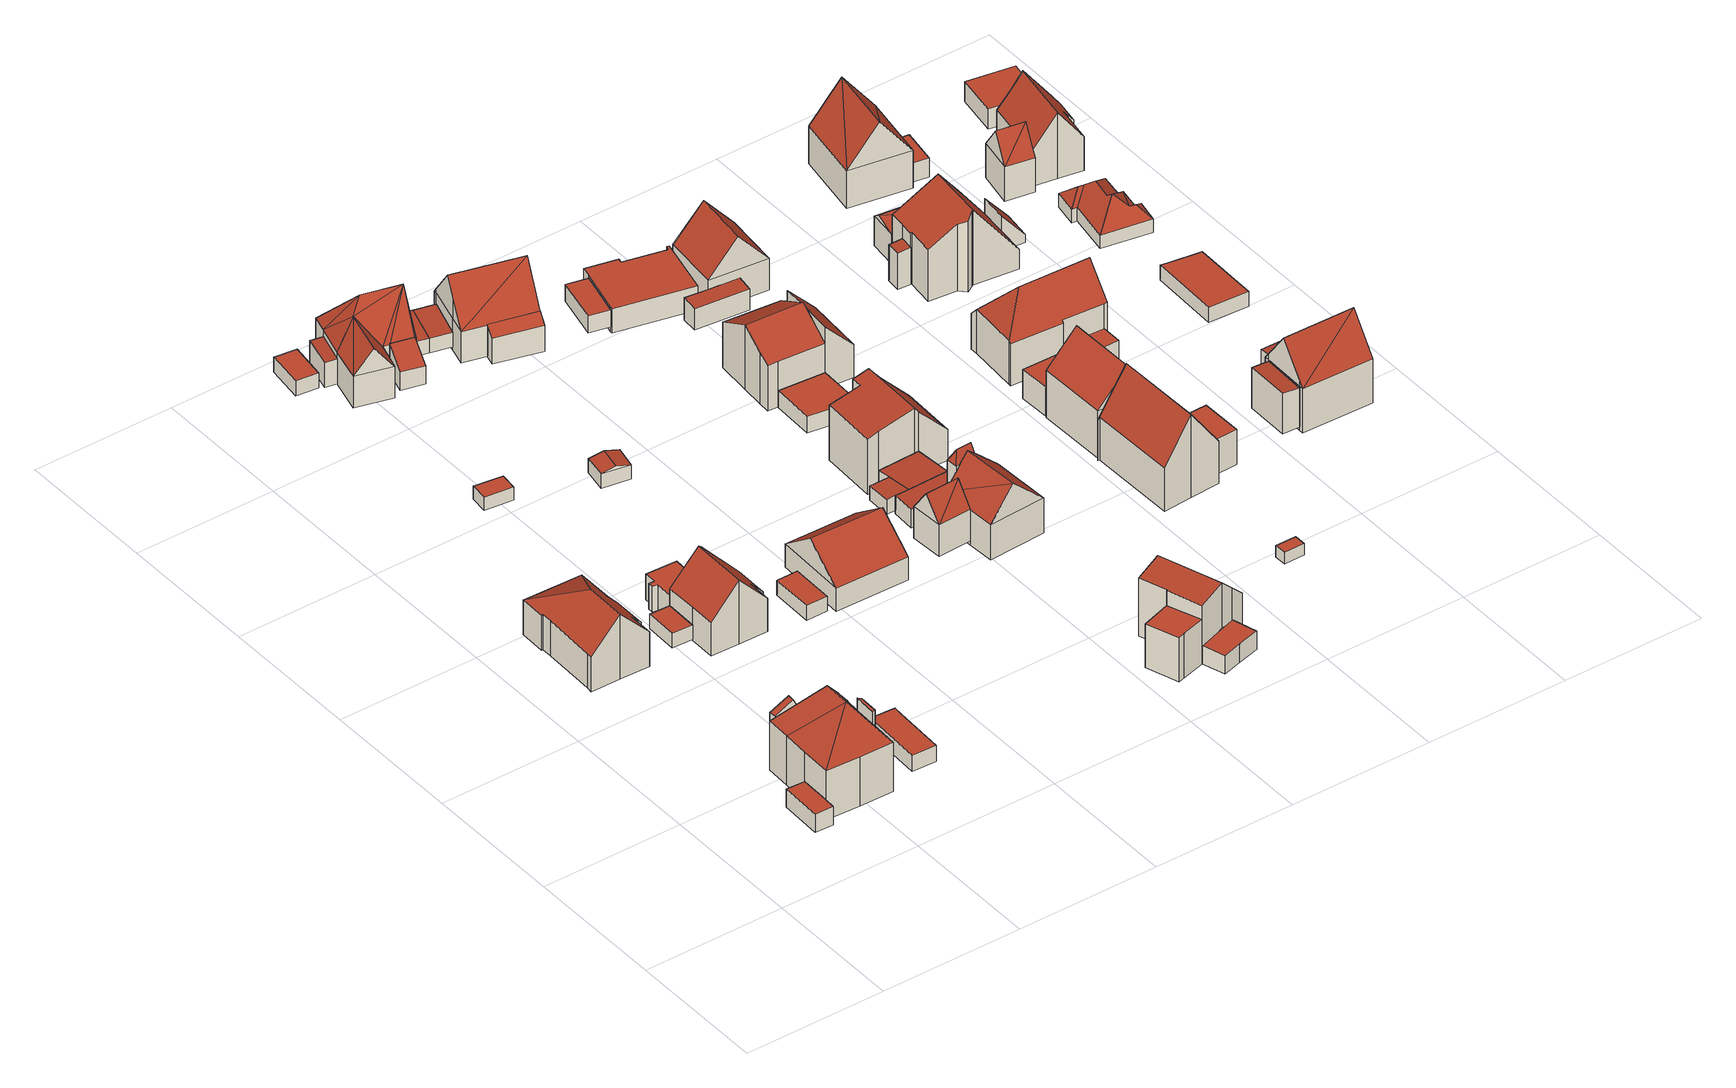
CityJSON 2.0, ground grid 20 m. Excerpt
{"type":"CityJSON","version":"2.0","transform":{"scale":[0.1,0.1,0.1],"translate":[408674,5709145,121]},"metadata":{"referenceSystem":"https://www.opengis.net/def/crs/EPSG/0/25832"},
"CityObjects":{
"building1":{"type":"Building","attributes":{"Gemeindeschluessel":"05978036","Geometrietyp2DReferenz":"3000","function":"31001_2460","roofType":"1000","measuredHeight":2.64},"geometry":[{"type":"MultiSurface","lod":"2","boundaries":[[[0,1,2,3]],[[1,4,5,2]],[[4,6,7,5]],[[6,8,9,7]],[[8,0,3,9]],[[8,6,4,1,0]],[[3,2,5,7,9]]],"semantics":{"surfaces":[{"type":"WallSurface"},{"type":"RoofSurface"},{"type":"GroundSurface"}],"values":[0,0,0,0,0,1,2]}}]},
"building2":{"type":"Building","attributes":{"Gemeindeschluessel":"05978036","Geometrietyp2DReferenz":"3000","function":"31001_1000"},"children":["building2-1","building2-2","building2-3"]},
"building2-1":{"type":"BuildingPart","attributes":{"roofType":"3100","measuredHeight":8.82},"parents":["building2"],"geometry":[{"type":"MultiSurface","lod":"2","boundaries":[[[10,11,12,13,14]],[[11,15,16,12]],[[15,17,18,16]],[[15,11,19]],[[11,10,20,19]],[[17,15,19,20,21]],[[13,12,16,18]],[[14,22,10]],[[13,18,17,22,14]],[[20,10,22,21]],[[21,22,17]]],"semantics":{"surfaces":[{"type":"WallSurface"},{"type":"RoofSurface"},{"type":"GroundSurface"},{"type":"ClosureSurface"}],"values":[0,0,0,0,1,1,2,0,3,0,3]}}]},
"building2-2":{"type":"BuildingPart","attributes":{"roofType":"1000","measuredHeight":9.04},"parents":["building2"],"geometry":[{"type":"MultiSurface","lod":"2","boundaries":[[[23,24,25,26,27]],[[24,28,29,25]],[[28,30,31,32,29]],[[28,24,23,30]],[[32,26,25,29]],[[27,31,30,23]],[[27,26,32,31]]],"semantics":{"surfaces":[{"type":"WallSurface"},{"type":"RoofSurface"},{"type":"GroundSurface"},{"type":"ClosureSurface"}],"values":[0,0,0,1,2,0,3]}}]},
"building2-3":{"type":"BuildingPart","attributes":{"roofType":"3200","measuredHeight":12.49},"parents":["building2"],"geometry":[{"type":"MultiSurface","lod":"2","boundaries":[[[33,34,35,36]],[[34,37,38,35]],[[37,39,40,38]],[[39,41,42,40]],[[41,43,44,42]],[[43,14,13,44]],[[45,46,47,18,17]],[[46,48,49,47]],[[48,50,51,49]],[[50,52,53,51]],[[52,54,55,53]],[[54,27,26,55]],[[31,33,36,32]],[[46,45,21,22,14,43,56]],[[37,34,33,57]],[[43,41,57,56]],[[41,39,37,57]],[[54,52,50,48,46,56,57]],[[33,31,27,54,57]],[[36,35,38,40,42,44,13,18,47,49,51,53,55,26,32]],[[17,21,45]],[[18,13,14,22,17]],[[17,22,21]],[[31,32,26,27]]],"semantics":{"surfaces":[{"type":"WallSurface"},{"type":"RoofSurface"},{"type":"GroundSurface"},{"type":"ClosureSurface"}],"values":[0,0,0,0,0,0,0,0,0,0,0,0,0,1,1,1,1,1,1,2,0,3,3,3]}}]},
"building3":{"type":"Building","attributes":{"Gemeindeschluessel":"05978036","Geometrietyp2DReferenz":"3000","function":"31001_1000","roofType":"5000","measuredHeight":9.61},"geometry":[{"type":"MultiSurface","lod":"2","boundaries":[[[58,59,60,61]],[[59,62,63,60]],[[62,64,65,63]],[[64,66,67,65]],[[66,68,69,67]],[[68,70,71,69]],[[70,72,73,71]],[[72,74,75,73]],[[74,76,77,75]],[[76,78,79,77]],[[78,80,81,79]],[[80,82,83,81]],[[82,58,61,83]],[[78,76,84]],[[76,74,72,70,68,66,64,84]],[[64,62,59,58,82,80,78,84]],[[61,60,63,65,67,69,71,73,75,77,79,81,83]]],"semantics":{"surfaces":[{"type":"WallSurface"},{"type":"RoofSurface"},{"type":"GroundSurface"}],"values":[0,0,0,0,0,0,0,0,0,0,0,0,0,1,1,1,2]}}]},
"building4":{"type":"Building","attributes":{"Gemeindeschluessel":"05978036","Geometrietyp2DReferenz":"3000","function":"31001_2460","roofType":"1000","measuredHeight":2.45},"geometry":[{"type":"MultiSurface","lod":"2","boundaries":[[[85,86,87,88]],[[86,89,90,87]],[[89,91,92,90]],[[91,93,94,92]],[[93,85,88,94]],[[93,91,89,86,85]],[[88,87,90,92,94]]],"semantics":{"surfaces":[{"type":"WallSurface"},{"type":"RoofSurface"},{"type":"GroundSurface"}],"values":[0,0,0,0,0,1,2]}}]},
"building5":{"type":"Building","attributes":{"Gemeindeschluessel":"05978036","Geometrietyp2DReferenz":"3000","function":"31001_2460","roofType":"1000","measuredHeight":2.07},"geometry":[{"type":"MultiSurface","lod":"2","boundaries":[[[95,96,97,98]],[[96,99,100,97]],[[99,101,102,100]],[[101,95,98,102]],[[101,99,96,95]],[[98,97,100,102]]],"semantics":{"surfaces":[{"type":"WallSurface"},{"type":"RoofSurface"},{"type":"GroundSurface"}],"values":[0,0,0,0,1,2]}}]},
"building6":{"type":"Building","attributes":{"Gemeindeschluessel":"05978036","Geometrietyp2DReferenz":"3000","function":"31001_1000"},"children":["building6-1","building6-2"]},
"building6-1":{"type":"BuildingPart","attributes":{"roofType":"1000","measuredHeight":3.81},"parents":["building6"],"geometry":[{"type":"MultiSurface","lod":"2","boundaries":[[[103,104,105,106]],[[107,108,109,110]],[[108,111,112,109]],[[111,113,114,112]],[[113,115,116,114]],[[115,117,118,116]],[[117,103,106,118]],[[117,115,113,111,108,107,119,104,103]],[[106,105,120,110,109,112,114,116,118]],[[110,120,119,107]],[[120,105,104,119]]],"semantics":{"surfaces":[{"type":"WallSurface"},{"type":"RoofSurface"},{"type":"GroundSurface"},{"type":"ClosureSurface"}],"values":[0,0,0,0,0,0,0,1,2,3,3]}}]},
"building6-2":{"type":"BuildingPart","attributes":{"roofType":"3100","measuredHeight":9.39},"parents":["building6"],"geometry":[{"type":"MultiSurface","lod":"2","boundaries":[[[121,107,110]],[[122,123,124,105,104]],[[123,125,126,124]],[[125,127,128,126]],[[127,129,130,128]],[[129,131,132,130]],[[131,133,134,132]],[[133,135,136,134]],[[135,121,110,136]],[[131,129,127,125,123,122,137]],[[137,121,135,133,131]],[[110,120,105,124,126,128,130,132,134,136]],[[119,107,121,137]],[[120,110,107,119]],[[122,104,119,137]],[[120,119,104,105]]],"semantics":{"surfaces":[{"type":"WallSurface"},{"type":"RoofSurface"},{"type":"GroundSurface"},{"type":"ClosureSurface"}],"values":[0,0,0,0,0,0,0,0,0,1,1,2,0,3,0,3]}}]},
"building7":{"type":"Building","attributes":{"Gemeindeschluessel":"05978036","Geometrietyp2DReferenz":"3000","function":"31001_1310","roofType":"1000","measuredHeight":1.96},"geometry":[{"type":"MultiSurface","lod":"2","boundaries":[[[138,139,140,141]],[[139,142,143,140]],[[142,144,145,143]],[[144,138,141,145]],[[144,142,139,138]],[[141,140,143,145]]],"semantics":{"surfaces":[{"type":"WallSurface"},{"type":"RoofSurface"},{"type":"GroundSurface"}],"values":[0,0,0,0,1,2]}}]},
"building8":{"type":"Building","attributes":{"Gemeindeschluessel":"05978036","Geometrietyp2DReferenz":"3000","function":"31001_2460","roofType":"1000","measuredHeight":2.21},"geometry":[{"type":"MultiSurface","lod":"2","boundaries":[[[146,147,148,149]],[[147,150,151,148]],[[150,152,153,151]],[[152,146,149,153]],[[152,150,147,146]],[[149,148,151,153]]],"semantics":{"surfaces":[{"type":"WallSurface"},{"type":"RoofSurface"},{"type":"GroundSurface"}],"values":[0,0,0,0,1,2]}}]},
"building9":{"type":"Building","attributes":{"Gemeindeschluessel":"05978036","Geometrietyp2DReferenz":"3000","function":"31001_2460","roofType":"1000","measuredHeight":2.24},"geometry":[{"type":"MultiSurface","lod":"2","boundaries":[[[154,155,156,157]],[[155,158,159,156]],[[158,160,161,159]],[[160,154,157,161]],[[160,158,155,154]],[[157,156,159,161]]],"semantics":{"surfaces":[{"type":"WallSurface"},{"type":"RoofSurface"},{"type":"GroundSurface"}],"values":[0,0,0,0,1,2]}}]},
"building10":{"type":"Building","attributes":{"Gemeindeschluessel":"05978036","Geometrietyp2DReferenz":"3000","function":"31001_1000"},"children":["building10-1","building10-2"]},
"building10-1":{"type":"BuildingPart","attributes":{"roofType":"2100","measuredHeight":3.73},"parents":["building10"],"geometry":[{"type":"MultiSurface","lod":"2","boundaries":[[[162,163,164,165]],[[166,167,168,169]],[[167,162,165,168]],[[167,166,163,162]],[[165,164,169,168]],[[169,164,163,166]]],"semantics":{"surfaces":[{"type":"WallSurface"},{"type":"RoofSurface"},{"type":"GroundSurface"},{"type":"ClosureSurface"}],"values":[0,0,0,1,2,3]}}]},
"building10-2":{"type":"BuildingPart","attributes":{"roofType":"5000","measuredHeight":9.95},"parents":["building10"],"geometry":[{"type":"MultiSurface","lod":"2","boundaries":[[[170,171,166,169,172]],[[173,174,175,164,163]],[[174,176,177,175]],[[176,178,179,177]],[[178,180,181,179]],[[180,182,183,181]],[[182,184,185,183]],[[184,186,187,185]],[[186,188,189,187]],[[188,190,191,189]],[[190,170,172,191]],[[192,193,194]],[[188,193,192]],[[186,193,188]],[[184,193,186]],[[193,184,182,195]],[[194,193,196,176,174]],[[173,194,174]],[[173,192,194]],[[171,192,173]],[[170,192,171]],[[192,170,197]],[[192,197,190,188]],[[176,196,178]],[[178,196,193,195,180]],[[180,195,182]],[[190,197,170]],[[172,169,164,175,177,179,181,183,185,187,189,191]],[[163,166,171,173]],[[163,164,169,166]]],"semantics":{"surfaces":[{"type":"WallSurface"},{"type":"RoofSurface"},{"type":"GroundSurface"},{"type":"ClosureSurface"}],"values":[0,0,0,0,0,0,0,0,0,0,0,1,1,1,1,1,1,1,1,1,1,1,1,0,0,0,0,2,0,3]}}]},
"building11":{"type":"Building","attributes":{"Gemeindeschluessel":"05978036","Geometrietyp2DReferenz":"3000","function":"31001_1310","roofType":"3100","measuredHeight":2.52},"geometry":[{"type":"MultiSurface","lod":"2","boundaries":[[[198,199,200,201]],[[199,202,203,200]],[[202,204,205,203]],[[204,198,201,205]],[[202,199,206]],[[198,204,207]],[[199,198,207,206]],[[204,202,206,207]],[[201,200,203,205]]],"semantics":{"surfaces":[{"type":"WallSurface"},{"type":"RoofSurface"},{"type":"GroundSurface"}],"values":[0,0,0,0,0,0,1,1,2]}}]},
"building12":{"type":"Building","attributes":{"Gemeindeschluessel":"05978036","Geometrietyp2DReferenz":"3000","function":"31001_1000","roofType":"2100","measuredHeight":4.51},"geometry":[{"type":"MultiSurface","lod":"2","boundaries":[[[208,209,210,211]],[[209,212,213,210]],[[212,214,215,213]],[[214,208,211,215]],[[214,212,209,208]],[[211,210,213,215]]],"semantics":{"surfaces":[{"type":"WallSurface"},{"type":"RoofSurface"},{"type":"GroundSurface"}],"values":[0,0,0,0,1,2]}}]},
"building13":{"type":"Building","attributes":{"Gemeindeschluessel":"05978036","Geometrietyp2DReferenz":"3000","function":"31001_1000","roofType":"3100","measuredHeight":7.54},"geometry":[{"type":"MultiSurface","lod":"2","boundaries":[[[216,217,218,219]],[[217,220,221,218]],[[220,222,223,221]],[[222,216,219,223]],[[220,217,224]],[[216,222,225]],[[217,216,225,224]],[[222,220,224,225]],[[219,218,221,223]]],"semantics":{"surfaces":[{"type":"WallSurface"},{"type":"RoofSurface"},{"type":"GroundSurface"}],"values":[0,0,0,0,0,0,1,1,2]}}]},
"building14":{"type":"Building","attributes":{"Gemeindeschluessel":"05978036","Geometrietyp2DReferenz":"3000","function":"31001_2460","roofType":"2100","measuredHeight":2.61},"geometry":[{"type":"MultiSurface","lod":"2","boundaries":[[[226,227,228,229]],[[227,230,181,228]],[[230,231,179,181]],[[231,226,229,179]],[[231,230,227,226]],[[229,228,181,179]]],"semantics":{"surfaces":[{"type":"WallSurface"},{"type":"RoofSurface"},{"type":"GroundSurface"}],"values":[0,0,0,0,1,2]}}]},
"building15":{"type":"Building","attributes":{"Gemeindeschluessel":"05978036","Geometrietyp2DReferenz":"3000","function":"31001_2460","roofType":"2100","measuredHeight":2.6},"geometry":[{"type":"MultiSurface","lod":"2","boundaries":[[[232,233,234,235]],[[233,227,228,234]],[[227,226,229,228]],[[226,232,235,229]],[[226,227,233,232]],[[235,234,228,229]]],"semantics":{"surfaces":[{"type":"WallSurface"},{"type":"RoofSurface"},{"type":"GroundSurface"}],"values":[0,0,0,0,1,2]}}]},
"building16":{"type":"Building","attributes":{"Gemeindeschluessel":"05978036","Geometrietyp2DReferenz":"3000","function":"31001_1000"},"children":["building16-1","building16-2"]},
"building16-1":{"type":"BuildingPart","attributes":{"roofType":"3100","measuredHeight":9.99},"parents":["building16"],"geometry":[{"type":"MultiSurface","lod":"2","boundaries":[[[236,237,238,239]],[[240,241,242,243]],[[241,244,245,242]],[[244,246,247,245]],[[246,248,249,247]],[[248,236,239,249]],[[250,251,236]],[[236,248,252,250]],[[251,250,253,241]],[[241,240,237,251]],[[244,253,250,252,246]],[[241,253,244]],[[246,252,248]],[[236,251,237]],[[239,238,243,242,245,247,249]],[[243,238,237,240]]],"semantics":{"surfaces":[{"type":"WallSurface"},{"type":"RoofSurface"},{"type":"GroundSurface"},{"type":"ClosureSurface"}],"values":[0,0,0,0,0,0,1,1,1,1,0,0,0,0,2,3]}}]},
"building16-2":{"type":"BuildingPart","attributes":{"roofType":"2100","measuredHeight":4.8},"parents":["building16"],"geometry":[{"type":"MultiSurface","lod":"2","boundaries":[[[254,255,240,243,256]],[[257,258,259,238,237]],[[258,254,256,259]],[[258,257,255,254]],[[256,243,238,259]],[[237,240,255,257]],[[237,238,243,240]]],"semantics":{"surfaces":[{"type":"WallSurface"},{"type":"RoofSurface"},{"type":"GroundSurface"},{"type":"ClosureSurface"}],"values":[0,0,0,1,2,0,3]}}]},
"building17":{"type":"Building","attributes":{"Gemeindeschluessel":"05978036","Geometrietyp2DReferenz":"3000","function":"31001_1310","roofType":"3100","measuredHeight":7.91},"geometry":[{"type":"MultiSurface","lod":"2","boundaries":[[[260,261,262,263]],[[261,264,265,262]],[[264,266,267,265]],[[266,260,263,267]],[[264,261,268]],[[260,266,269]],[[261,269,268]],[[269,261,260]],[[266,268,269]],[[268,266,264]],[[263,262,265,267]]],"semantics":{"surfaces":[{"type":"WallSurface"},{"type":"RoofSurface"},{"type":"GroundSurface"}],"values":[0,0,0,0,0,0,1,1,1,1,2]}}]},
"building18":{"type":"Building","attributes":{"Gemeindeschluessel":"05978036","Geometrietyp2DReferenz":"3000","function":"31001_1310","roofType":"2100","measuredHeight":2.29},"geometry":[{"type":"MultiSurface","lod":"2","boundaries":[[[270,271,272,273]],[[271,274,275,272]],[[274,276,277,275]],[[276,278,279,277]],[[278,270,273,279]],[[278,276,274,271,270]],[[273,272,275,277,279]]],"semantics":{"surfaces":[{"type":"WallSurface"},{"type":"RoofSurface"},{"type":"GroundSurface"}],"values":[0,0,0,0,0,1,2]}}]},
"building19":{"type":"Building","attributes":{"Gemeindeschluessel":"05978036","Geometrietyp2DReferenz":"3000","function":"31001_1000"},"children":["building19-1","building19-2"]},
"building19-1":{"type":"BuildingPart","attributes":{"roofType":"3100","measuredHeight":9.4},"parents":["building19"],"geometry":[{"type":"MultiSurface","lod":"2","boundaries":[[[280,281,282,283]],[[281,284,285,282]],[[284,286,287,285]],[[286,288,289,287]],[[288,290,291,289]],[[290,292,293,291]],[[292,294,295,293]],[[294,296,297,295]],[[296,298,299,300,297]],[[301,280,283,302,303]],[[296,294,292,290,288,286,284]],[[284,281,280,301,298,296]],[[283,282,285,287,289,291,293,295,297,300,302]],[[303,299,298,301]],[[303,302,300,299]]],"semantics":{"surfaces":[{"type":"WallSurface"},{"type":"RoofSurface"},{"type":"GroundSurface"},{"type":"ClosureSurface"}],"values":[0,0,0,0,0,0,0,0,0,0,1,1,2,0,3]}}]},
"building19-2":{"type":"BuildingPart","attributes":{"roofType":"2100","measuredHeight":6.66},"parents":["building19"],"geometry":[{"type":"MultiSurface","lod":"2","boundaries":[[[304,303,302,305]],[[299,306,307,300]],[[306,308,309,307]],[[308,304,305,309]],[[308,306,299,303,304]],[[305,302,300,307,309]],[[300,302,303,299]]],"semantics":{"surfaces":[{"type":"WallSurface"},{"type":"RoofSurface"},{"type":"GroundSurface"},{"type":"ClosureSurface"}],"values":[0,0,0,0,1,2,3]}}]},
"building20":{"type":"Building","attributes":{"Gemeindeschluessel":"05978036","Geometrietyp2DReferenz":"3000","function":"31001_2460","roofType":"1000","measuredHeight":2.71},"geometry":[{"type":"MultiSurface","lod":"2","boundaries":[[[310,311,300,312]],[[311,313,295,300]],[[313,314,315,295]],[[314,316,317,315]],[[316,310,312,317]],[[316,314,313,311,310]],[[312,300,295,315,317]]],"semantics":{"surfaces":[{"type":"WallSurface"},{"type":"RoofSurface"},{"type":"GroundSurface"}],"values":[0,0,0,0,0,1,2]}}]},
"building21":{"type":"Building","attributes":{"Gemeindeschluessel":"05978036","Geometrietyp2DReferenz":"3000","function":"31001_2460","roofType":"2100","measuredHeight":3.15},"geometry":[{"type":"MultiSurface","lod":"2","boundaries":[[[318,278,319,320]],[[278,276,321,319]],[[276,322,323,321]],[[322,324,325,323]],[[324,326,327,325]],[[326,318,320,327]],[[326,324,322,276,278,318]],[[320,319,321,323,325,327]]],"semantics":{"surfaces":[{"type":"WallSurface"},{"type":"RoofSurface"},{"type":"GroundSurface"}],"values":[0,0,0,0,0,0,1,2]}}]},
"building22":{"type":"Building","attributes":{"Gemeindeschluessel":"05978036","Geometrietyp2DReferenz":"3000","function":"31001_2460","roofType":"2100","measuredHeight":2.95},"geometry":[{"type":"MultiSurface","lod":"2","boundaries":[[[328,329,330,331]],[[329,322,332,330]],[[322,276,333,332]],[[276,274,334,333]],[[274,328,331,334]],[[274,276,322,329,328]],[[331,330,332,333,334]]],"semantics":{"surfaces":[{"type":"WallSurface"},{"type":"RoofSurface"},{"type":"GroundSurface"}],"values":[0,0,0,0,0,1,2]}}]},
"building23":{"type":"Building","attributes":{"Gemeindeschluessel":"05978036","Geometrietyp2DReferenz":"3000","function":"31001_1000"},"children":["building23-1","building23-2"]},
"building23-1":{"type":"BuildingPart","attributes":{"roofType":"5000","measuredHeight":9.67},"parents":["building23"],"geometry":[{"type":"MultiSurface","lod":"2","boundaries":[[[335,336,337,338]],[[336,339,340,337]],[[339,341,342,343,340]],[[344,335,338,345,346,347]],[[348,349,344,350,341]],[[348,341,339]],[[339,349,348]],[[336,349,339]],[[349,336,335]],[[349,335,344]],[[338,337,340,343,345]],[[347,350,344]],[[346,345,343,342]],[[347,346,342,341,350]]],"semantics":{"surfaces":[{"type":"WallSurface"},{"type":"RoofSurface"},{"type":"GroundSurface"},{"type":"ClosureSurface"}],"values":[0,0,0,0,1,0,1,1,1,1,2,0,3,3]}}]},
"building23-2":{"type":"BuildingPart","attributes":{"roofType":"3100","measuredHeight":9.63},"parents":["building23"],"geometry":[{"type":"MultiSurface","lod":"2","boundaries":[[[351,352,353,354]],[[352,346,345,353]],[[342,355,356,343]],[[355,357,358,356]],[[357,359,360,358]],[[359,351,354,360]],[[361,362,350,347,352]],[[352,351,359,361]],[[355,363,362,361,357]],[[342,341,363,355]],[[352,347,346]],[[357,361,359]],[[354,353,345,343,356,358,360]],[[343,345,346,342]],[[350,362,363,341]],[[346,347,350,341,342]]],"semantics":{"surfaces":[{"type":"WallSurface"},{"type":"RoofSurface"},{"type":"GroundSurface"},{"type":"ClosureSurface"}],"values":[0,0,0,0,0,0,1,1,1,0,0,0,2,3,0,3]}}]},
"building24":{"type":"Building","attributes":{"Gemeindeschluessel":"05978036","Geometrietyp2DReferenz":"3000","function":"31001_2460","roofType":"1000","measuredHeight":2.6},"geometry":[{"type":"MultiSurface","lod":"2","boundaries":[[[364,365,366,367]],[[365,368,369,366]],[[368,370,371,369]],[[370,364,367,371]],[[370,368,365,364]],[[367,366,369,371]]],"semantics":{"surfaces":[{"type":"WallSurface"},{"type":"RoofSurface"},{"type":"GroundSurface"}],"values":[0,0,0,0,1,2]}}]},
"building25":{"type":"Building","attributes":{"Gemeindeschluessel":"05978036","Geometrietyp2DReferenz":"3000","function":"31001_1000","roofType":"3100","measuredHeight":9.77},"geometry":[{"type":"MultiSurface","lod":"2","boundaries":[[[372,373,374,375]],[[373,376,377,374]],[[376,378,379,377]],[[378,380,381,379]],[[380,382,383,381]],[[382,384,385,383]],[[384,386,387,385]],[[386,388,389,387]],[[388,390,391,389]],[[390,392,393,391]],[[392,394,395,393]],[[394,372,375,395]],[[390,388,386,384,382,380,378]],[[378,376,373,372,394,392,390]],[[375,374,377,379,381,383,385,387,389,391,393,395]]],"semantics":{"surfaces":[{"type":"WallSurface"},{"type":"RoofSurface"},{"type":"GroundSurface"}],"values":[0,0,0,0,0,0,0,0,0,0,0,0,1,1,2]}}]},
"building26":{"type":"Building","attributes":{"Gemeindeschluessel":"05978036","Geometrietyp2DReferenz":"3000","function":"31001_2460","roofType":"1000","measuredHeight":2.46},"geometry":[{"type":"MultiSurface","lod":"2","boundaries":[[[396,397,398,399]],[[397,400,401,398]],[[400,402,403,401]],[[402,396,399,403]],[[402,400,397,396]],[[399,398,401,403]]],"semantics":{"surfaces":[{"type":"WallSurface"},{"type":"RoofSurface"},{"type":"GroundSurface"}],"values":[0,0,0,0,1,2]}}]},
"building27":{"type":"Building","attributes":{"Gemeindeschluessel":"05978036","Geometrietyp2DReferenz":"3000","function":"31001_1000","roofType":"1000","measuredHeight":3.62},"geometry":[{"type":"MultiSurface","lod":"2","boundaries":[[[404,405,406,407]],[[405,408,409,406]],[[408,410,411,409]],[[410,412,413,411]],[[412,414,415,413]],[[414,416,417,415]],[[416,418,419,417]],[[418,420,421,419]],[[420,422,423,421]],[[422,404,407,423]],[[422,420,418,416,414,412,410,408,405,404]],[[407,406,409,411,413,415,417,419,421,423]]],"semantics":{"surfaces":[{"type":"WallSurface"},{"type":"RoofSurface"},{"type":"GroundSurface"}],"values":[0,0,0,0,0,0,0,0,0,0,1,2]}}]},
"building28":{"type":"Building","attributes":{"Gemeindeschluessel":"05978036","Geometrietyp2DReferenz":"3000","function":"31001_1000"},"children":["building28-1","building28-2"]},
"building28-1":{"type":"BuildingPart","attributes":{"roofType":"2100","measuredHeight":9.21},"parents":["building28"],"geometry":[{"type":"MultiSurface","lod":"2","boundaries":[[[424,425,426]],[[424,427,428,425]],[[427,429,430,428]],[[429,431,432,433,430]],[[429,427,424,434,435,436,431]],[[433,437,425,428,430]],[[424,426,434]],[[436,432,431]],[[426,425,437,435,434]],[[435,437,433,432,436]]],"semantics":{"surfaces":[{"type":"WallSurface"},{"type":"RoofSurface"},{"type":"GroundSurface"},{"type":"ClosureSurface"}],"values":[0,0,0,0,1,2,0,0,3,3]}}]},
"building28-2":{"type":"BuildingPart","attributes":{"roofType":"3100","measuredHeight":9.55},"parents":["building28"],"geometry":[{"type":"MultiSurface","lod":"2","boundaries":[[[438,439,440,441]],[[439,442,443,440]],[[442,444,445,443]],[[444,446,447,445]],[[446,426,425,447]],[[432,448,449,433]],[[448,438,441,449]],[[450,434,426,446,444,442]],[[442,439,438,448,432,436,450]],[[441,440,443,445,447,425,437,433,449]],[[435,434,450]],[[437,425,426,434,435]],[[436,435,450]],[[432,433,437,435,436]]],"semantics":{"surfaces":[{"type":"WallSurface"},{"type":"RoofSurface"},{"type":"GroundSurface"},{"type":"ClosureSurface"}],"values":[0,0,0,0,0,0,0,1,1,2,0,3,0,3]}}]},
"building29":{"type":"Building","attributes":{"Gemeindeschluessel":"05978036","Geometrietyp2DReferenz":"3000","function":"31001_1000","roofType":"2100","measuredHeight":3.32},"geometry":[{"type":"MultiSurface","lod":"2","boundaries":[[[451,452,453,454]],[[452,455,456,453]],[[455,457,458,456]],[[457,459,460,458]],[[459,451,454,460]],[[459,457,455,452,451]],[[454,453,456,458,460]]],"semantics":{"surfaces":[{"type":"WallSurface"},{"type":"RoofSurface"},{"type":"GroundSurface"}],"values":[0,0,0,0,0,1,2]}}]},
"building30":{"type":"Building","attributes":{"Gemeindeschluessel":"05978036","Geometrietyp2DReferenz":"3000","function":"31001_2500","roofType":"1000","measuredHeight":1.66},"geometry":[{"type":"MultiSurface","lod":"2","boundaries":[[[461,462,463,464]],[[462,465,466,463]],[[465,467,468,466]],[[467,461,464,468]],[[467,465,462,461]],[[464,463,466,468]]],"semantics":{"surfaces":[{"type":"WallSurface"},{"type":"RoofSurface"},{"type":"GroundSurface"}],"values":[0,0,0,0,1,2]}}]},
"building31":{"type":"Building","attributes":{"Gemeindeschluessel":"05978036","Geometrietyp2DReferenz":"3000","function":"31001_1000","roofType":"3100","measuredHeight":9.63},"geometry":[{"type":"MultiSurface","lod":"2","boundaries":[[[469,470,471,472]],[[470,473,474,471]],[[473,475,476,474]],[[475,469,472,476]],[[473,470,477]],[[469,475,478]],[[470,469,478,477]],[[475,473,477,478]],[[472,471,474,476]]],"semantics":{"surfaces":[{"type":"WallSurface"},{"type":"RoofSurface"},{"type":"GroundSurface"}],"values":[0,0,0,0,0,0,1,1,2]}}]},
"building32":{"type":"Building","attributes":{"Gemeindeschluessel":"05978036","Geometrietyp2DReferenz":"3000","function":"31001_1000"},"children":["building32-1","building32-2"]},
"building32-1":{"type":"BuildingPart","attributes":{"roofType":"1000","measuredHeight":5.14},"parents":["building32"],"geometry":[{"type":"MultiSurface","lod":"2","boundaries":[[[479,480,481,482]],[[480,483,484,481]],[[483,485,486,484]],[[485,483,480,479]],[[482,481,484,486]],[[482,486,485,479]]],"semantics":{"surfaces":[{"type":"WallSurface"},{"type":"RoofSurface"},{"type":"GroundSurface"},{"type":"ClosureSurface"}],"values":[0,0,0,1,2,3]}}]},
"building32-2":{"type":"BuildingPart","attributes":{"roofType":"3100","measuredHeight":12.26},"parents":["building32"],"geometry":[{"type":"MultiSurface","lod":"2","boundaries":[[[487,488,489,490]],[[488,491,492,489]],[[491,493,494,492]],[[493,495,482,494]],[[495,479,482]],[[496,497,486,485]],[[497,498,499,486]],[[498,500,501,499]],[[500,502,503,501]],[[502,504,505,503]],[[504,487,490,505]],[[500,498,497,496,495,493,491]],[[491,488,487,504,502,500]],[[490,489,492,494,482,486,499,501,503,505]],[[485,479,495,496]],[[485,486,482,479]]],"semantics":{"surfaces":[{"type":"WallSurface"},{"type":"RoofSurface"},{"type":"GroundSurface"},{"type":"ClosureSurface"}],"values":[0,0,0,0,0,0,0,0,0,0,0,1,1,2,0,3]}}]},
"building33":{"type":"Building","attributes":{"Gemeindeschluessel":"05978036","Geometrietyp2DReferenz":"3000","function":"31001_1000","roofType":"5000","measuredHeight":11.46},"geometry":[{"type":"MultiSurface","lod":"2","boundaries":[[[506,507,508,509]],[[507,510,511,508]],[[510,512,513,511]],[[512,514,515,513]],[[514,516,517,515]],[[516,506,509,517]],[[512,510,507,518,519,514]],[[516,519,518,506]],[[507,506,518]],[[516,514,519]],[[509,508,511,513,515,517]]],"semantics":{"surfaces":[{"type":"WallSurface"},{"type":"RoofSurface"},{"type":"GroundSurface"}],"values":[0,0,0,0,0,0,1,1,0,0,2]}}]},
"building34":{"type":"Building","attributes":{"Gemeindeschluessel":"05978036","Geometrietyp2DReferenz":"3000","function":"31001_2460","roofType":"1000","measuredHeight":4.35},"geometry":[{"type":"MultiSurface","lod":"2","boundaries":[[[520,521,522,523]],[[521,524,525,522]],[[524,526,527,525]],[[526,528,529,527]],[[528,530,531,529]],[[530,520,523,531]],[[530,528,526,524,521,520]],[[523,522,525,527,529,531]]],"semantics":{"surfaces":[{"type":"WallSurface"},{"type":"RoofSurface"},{"type":"GroundSurface"}],"values":[0,0,0,0,0,0,1,2]}}]},
"building35":{"type":"Building","attributes":{"Gemeindeschluessel":"05978036","Geometrietyp2DReferenz":"3000","function":"31001_1000","roofType":"5000","measuredHeight":10.52},"geometry":[{"type":"MultiSurface","lod":"2","boundaries":[[[532,533,534,535]],[[533,536,537,534]],[[536,538,539,537]],[[538,540,541,539]],[[540,542,543,541]],[[542,544,545,543]],[[544,546,547,545]],[[546,548,549,547]],[[548,550,551,549]],[[550,552,553,551]],[[552,554,555,553]],[[554,556,557,555]],[[556,558,559,557]],[[558,532,535,559]],[[554,552,560]],[[552,550,548,546,544,542,540,560]],[[540,538,536,533,532,558,556,554,560]],[[535,534,537,539,541,543,545,547,549,551,553,555,557,559]]],"semantics":{"surfaces":[{"type":"WallSurface"},{"type":"RoofSurface"},{"type":"GroundSurface"}],"values":[0,0,0,0,0,0,0,0,0,0,0,0,0,0,1,1,1,2]}}]},
"building36":{"type":"Building","attributes":{"Gemeindeschluessel":"05978036","Geometrietyp2DReferenz":"3000","function":"31001_2460","roofType":"1000","measuredHeight":2.71},"geometry":[{"type":"MultiSurface","lod":"2","boundaries":[[[561,562,549,563]],[[562,564,547,549]],[[564,565,545,547]],[[565,566,567,545]],[[566,561,563,567]],[[566,565,564,562,561]],[[563,549,547,545,567]]],"semantics":{"surfaces":[{"type":"WallSurface"},{"type":"RoofSurface"},{"type":"GroundSurface"}],"values":[0,0,0,0,0,1,2]}}]},
"building37":{"type":"Building","attributes":{"Gemeindeschluessel":"05978036","Geometrietyp2DReferenz":"3000","function":"31001_2460","roofType":"5000","measuredHeight":5.2},"geometry":[{"type":"MultiSurface","lod":"2","boundaries":[[[568,569,570,571]],[[569,572,573,570]],[[572,574,575,573]],[[574,576,577,575]],[[576,578,579,577]],[[578,568,571,579]],[[580,569,568]],[[568,581,580]],[[572,580,581]],[[581,578,576,574,572]],[[569,580,572]],[[578,581,568]],[[571,570,573,575,577,579]]],"semantics":{"surfaces":[{"type":"WallSurface"},{"type":"RoofSurface"},{"type":"GroundSurface"}],"values":[0,0,0,0,0,0,1,1,1,1,0,0,2]}}]},
"building38":{"type":"Building","attributes":{"Gemeindeschluessel":"05978036","Geometrietyp2DReferenz":"3000","function":"31001_1000"},"children":["building38-1","building38-2","building38-3"]},
"building38-1":{"type":"BuildingPart","attributes":{"roofType":"2100","measuredHeight":5.49},"parents":["building38"],"geometry":[{"type":"MultiSurface","lod":"2","boundaries":[[[582,583,584,585]],[[586,587,588,589]],[[587,582,585,588]],[[587,586,583,582]],[[585,584,589,588]],[[589,584,583,586]]],"semantics":{"surfaces":[{"type":"WallSurface"},{"type":"RoofSurface"},{"type":"GroundSurface"},{"type":"ClosureSurface"}],"values":[0,0,0,1,2,3]}}]},
"building38-2":{"type":"BuildingPart","attributes":{"roofType":"2100","measuredHeight":5.05},"parents":["building38"],"geometry":[{"type":"MultiSurface","lod":"2","boundaries":[[[590,591,592,593,594]],[[595,596,597,598,599]],[[596,590,594,597]],[[596,595,591,590]],[[594,593,598,597]],[[599,592,591,595]],[[599,598,593,592]]],"semantics":{"surfaces":[{"type":"WallSurface"},{"type":"RoofSurface"},{"type":"GroundSurface"},{"type":"ClosureSurface"}],"values":[0,0,0,1,2,0,3]}}]},
"building38-3":{"type":"BuildingPart","attributes":{"roofType":"3100","measuredHeight":11.21},"parents":["building38"],"geometry":[{"type":"MultiSurface","lod":"2","boundaries":[[[592,600,601,593]],[[600,602,603,601]],[[602,604,605,603]],[[604,606,607,605]],[[606,608,609,607]],[[608,610,611,609]],[[610,612,613,611]],[[612,614,586,589,613]],[[615,584,583]],[[615,616,617,584]],[[616,618,619,617]],[[618,620,621,619]],[[620,622,623,621]],[[622,599,598,623]],[[620,618,616,615,614,612,610,608,606,604,602]],[[602,600,592,599,622,620]],[[593,601,603,605,607,609,611,613,589,584,617,619,621,623,598]],[[615,583,586,614]],[[583,584,589,586]],[[593,598,599,592]]],"semantics":{"surfaces":[{"type":"WallSurface"},{"type":"RoofSurface"},{"type":"GroundSurface"},{"type":"ClosureSurface"}],"values":[0,0,0,0,0,0,0,0,0,0,0,0,0,0,1,1,2,0,3,3]}}]},
"building39":{"type":"Building","attributes":{"Gemeindeschluessel":"05978036","Geometrietyp2DReferenz":"3000","function":"31001_1000","roofType":"2100","measuredHeight":6},"geometry":[{"type":"MultiSurface","lod":"2","boundaries":[[[624,625,626,627]],[[625,628,629,626]],[[628,630,631,629]],[[630,624,627,631]],[[630,628,625,624]],[[627,626,629,631]]],"semantics":{"surfaces":[{"type":"WallSurface"},{"type":"RoofSurface"},{"type":"GroundSurface"}],"values":[0,0,0,0,1,2]}}]},
"building40":{"type":"Building","attributes":{"Gemeindeschluessel":"05978036","Geometrietyp2DReferenz":"3000","function":"31001_1000","roofType":"3100","measuredHeight":11.28},"geometry":[{"type":"MultiSurface","lod":"2","boundaries":[[[632,633,634,635]],[[633,636,637,634]],[[636,638,639,637]],[[638,632,635,639]],[[636,633,640]],[[632,638,641]],[[640,632,641]],[[632,640,633]],[[636,641,638]],[[641,636,640]],[[635,634,637,639]]],"semantics":{"surfaces":[{"type":"WallSurface"},{"type":"RoofSurface"},{"type":"GroundSurface"}],"values":[0,0,0,0,0,0,1,1,1,1,2]}}]},
"building41":{"type":"Building","attributes":{"Gemeindeschluessel":"05978036","Geometrietyp2DReferenz":"3000","function":"31001_1000","roofType":"3100","measuredHeight":11.73},"geometry":[{"type":"MultiSurface","lod":"2","boundaries":[[[642,643,644,645]],[[643,646,647,644]],[[646,648,649,647]],[[648,650,651,649]],[[650,652,653,651]],[[652,654,655,653]],[[654,656,657,655]],[[656,642,645,657]],[[658,659,646]],[[646,643,642,656,660,658]],[[659,658,661,650]],[[659,650,648]],[[650,661,652]],[[652,661,658,660,654]],[[654,660,656]],[[646,659,648]],[[645,644,647,649,651,653,655,657]]],"semantics":{"surfaces":[{"type":"WallSurface"},{"type":"RoofSurface"},{"type":"GroundSurface"}],"values":[0,0,0,0,0,0,0,0,1,1,1,1,0,0,0,0,2]}}]},
"building42":{"type":"Building","attributes":{"Gemeindeschluessel":"05978036","Geometrietyp2DReferenz":"3000","function":"31001_2460","roofType":"2100","measuredHeight":5.48},"geometry":[{"type":"MultiSurface","lod":"2","boundaries":[[[662,663,664,665]],[[663,666,667,664]],[[666,668,669,667]],[[668,662,665,669]],[[668,666,663,662]],[[665,664,667,669]]],"semantics":{"surfaces":[{"type":"WallSurface"},{"type":"RoofSurface"},{"type":"GroundSurface"}],"values":[0,0,0,0,1,2]}}]},
"building43":{"type":"Building","attributes":{"Gemeindeschluessel":"05978036","Geometrietyp2DReferenz":"3000","function":"31001_9998","roofType":"1000","measuredHeight":2.81},"geometry":[{"type":"MultiSurface","lod":"2","boundaries":[[[670,671,672,673]],[[671,674,675,672]],[[674,676,677,675]],[[676,670,673,677]],[[676,674,671,670]],[[673,672,675,677]]],"semantics":{"surfaces":[{"type":"WallSurface"},{"type":"RoofSurface"},{"type":"GroundSurface"}],"values":[0,0,0,0,1,2]}}]},
"building44":{"type":"Building","attributes":{"Gemeindeschluessel":"05978036","Geometrietyp2DReferenz":"3000","function":"31001_2460","roofType":"1000","measuredHeight":2.16},"geometry":[{"type":"MultiSurface","lod":"2","boundaries":[[[678,679,680,681]],[[679,682,683,680]],[[682,684,685,683]],[[684,686,687,685]],[[686,678,681,687]],[[686,684,682,679,678]],[[681,680,683,685,687]]],"semantics":{"surfaces":[{"type":"WallSurface"},{"type":"RoofSurface"},{"type":"GroundSurface"}],"values":[0,0,0,0,0,1,2]}}]},
"building45":{"type":"Building","attributes":{"Gemeindeschluessel":"05978036","Geometrietyp2DReferenz":"3000","function":"31001_2460","roofType":"5000","measuredHeight":4.85},"geometry":[{"type":"MultiSurface","lod":"2","boundaries":[[[688,689,690,691]],[[689,692,693,690]],[[692,694,695,693]],[[694,696,697,695]],[[696,698,699,697]],[[698,700,701,699]],[[700,702,703,701]],[[702,704,705,703]],[[704,706,707,705]],[[706,688,691,707]],[[704,708,706]],[[708,704,709]],[[710,709,704,702]],[[711,710,702,700]],[[712,713,711,700,698]],[[712,698,696]],[[713,712,696,694]],[[709,710,711,713,694,692]],[[714,708,709,692,689]],[[714,689,688]],[[708,714,688,706]],[[691,690,693,695,697,699,701,703,705,707]]],"semantics":{"surfaces":[{"type":"WallSurface"},{"type":"RoofSurface"},{"type":"GroundSurface"}],"values":[0,0,0,0,0,0,0,0,0,0,1,1,1,1,1,1,1,1,1,1,1,2]}}]},
"building46":{"type":"Building","attributes":{"Gemeindeschluessel":"05978036","Geometrietyp2DReferenz":"3000","function":"31001_1000"},"children":["building46-1","building46-2"]},
"building46-1":{"type":"BuildingPart","attributes":{"roofType":"3100","measuredHeight":9.73},"parents":["building46"],"geometry":[{"type":"MultiSurface","lod":"2","boundaries":[[[715,716,717,718]],[[716,719,720,717]],[[719,721,722,720]],[[721,723,724,722]],[[725,726,727]],[[726,728,729,727]],[[728,730,731,729]],[[730,732,733,731]],[[732,734,735,733]],[[734,736,737,735]],[[736,715,718,737]],[[732,730,728,726,725,723,721]],[[721,719,716,715,736,734,732]],[[718,717,720,722,724,727,729,731,733,735,737]],[[727,724,723,725]]],"semantics":{"surfaces":[{"type":"WallSurface"},{"type":"RoofSurface"},{"type":"GroundSurface"},{"type":"ClosureSurface"}],"values":[0,0,0,0,0,0,0,0,0,0,0,1,1,2,3]}}]},
"building46-2":{"type":"BuildingPart","attributes":{"roofType":"3100","measuredHeight":8.71},"parents":["building46"],"geometry":[{"type":"MultiSurface","lod":"2","boundaries":[[[738,739,740,741]],[[739,726,725,727,740]],[[742,724,723]],[[742,743,744,724]],[[743,738,741,744]],[[745,746,738]],[[738,743,747,745]],[[746,745,726]],[[746,726,739]],[[726,745,747,742]],[[742,747,743]],[[738,746,739]],[[741,740,727,724,744]],[[723,725,726,742]],[[723,724,727,725]]],"semantics":{"surfaces":[{"type":"WallSurface"},{"type":"RoofSurface"},{"type":"GroundSurface"},{"type":"ClosureSurface"}],"values":[0,0,0,0,0,1,1,1,1,0,0,0,2,0,3]}}]},
"building47":{"type":"Building","attributes":{"Gemeindeschluessel":"05978036","Geometrietyp2DReferenz":"3000","function":"31001_2460","roofType":"5000","measuredHeight":4.14},"geometry":[{"type":"MultiSurface","lod":"2","boundaries":[[[748,749,750,751]],[[749,752,753,750]],[[752,754,755,753]],[[754,756,757,755]],[[756,748,751,757]],[[748,758,752,749]],[[758,748,759]],[[759,754,758]],[[754,759,756]],[[752,758,754]],[[756,759,748]],[[751,750,753,755,757]]],"semantics":{"surfaces":[{"type":"WallSurface"},{"type":"RoofSurface"},{"type":"GroundSurface"}],"values":[0,0,0,0,0,1,1,1,1,0,0,2]}}]},
"building48":{"type":"Building","attributes":{"Gemeindeschluessel":"05978036","Geometrietyp2DReferenz":"3000","function":"31001_2460","roofType":"9999","measuredHeight":3},"geometry":[{"type":"MultiSurface","lod":"2","boundaries":[[[760,761,762,748,749,763]],[[763,749,764,765]],[[749,748,766,764]],[[748,762,767,766]],[[762,761,768,767]],[[761,760,769,768]],[[760,763,765,769]],[[765,764,766,767,768,769]]],"semantics":{"surfaces":[{"type":"RoofSurface"},{"type":"WallSurface"},{"type":"GroundSurface"}],"values":[0,1,1,1,1,1,1,2]}}]}
},
"vertices":[
[56,9,113],[58,68,113],[58,68,86],[56,9,86],[84,67,113],[84,67,86],[83,23,113],[83,23,86],[82,8,113],[82,8,86],
[95,140,159],[95,150,159],[95,150,83],[95,140,83],[95,140,156],[136,149,142],[136,149,83],[136,138,142],[136,138,83],[122,149,172],[121,139,172],[129,138,156],[101,139,156],
[182,95,174],[186,91,174],[186,91,83],[182,95,83],[182,95,156],[185,64,174],[185,64,83],[181,63,174],[181,63,156],[181,63,83],
[179,20,156],[131,21,156],[131,21,83],[179,20,83],[83,23,156],[83,23,83],[84,67,156],[84,67,83],[86,105,156],[86,105,83],[87,140,156],[87,140,83],[136,138,156],[184,136,156],[184,136,83],[187,136,152],[187,136,83],[187,120,152],[187,120,83],[183,120,156],[183,120,83],[182,100,156],[182,100,83],[142,100,208],[141,62,208],
[105,416,123],[91,416,138],[91,416,87],[105,416,87],[90,380,138],[90,380,87],[48,381,183],[48,381,87],[6,382,138],[6,382,87],[7,390,138],[7,390,87],[9,466,139],[9,466,87],[9,481,139],[9,481,87],[7,481,138],[7,481,87],[8,518,138],[8,518,87],[92,516,138],[92,516,87],[91,464,139],[91,464,87],[106,463,122],[106,463,87],[49,441,183],
[258,41,102],[224,43,102],[224,43,78],[258,41,78],[227,130,102],[227,130,78],[262,128,102],[262,128,78],[261,114,102],[261,114,78],
[165,396,104],[136,397,104],[136,397,83],[165,396,83],[137,443,104],[137,443,83],[166,442,104],[166,442,83],
[212,490,119],[210,440,119],[210,440,81],[212,490,81],[166,442,119],[167,467,119],[167,467,81],[166,442,81],[160,468,119],[160,468,81],[160,475,119],[160,475,81],[168,475,119],[168,475,81],[168,492,119],[168,492,81],[207,440,119],[207,440,81],
[166,442,129],[210,440,173],[265,439,111],[265,439,81],[264,390,111],[264,390,81],[247,391,130],[247,391,81],[246,357,130],[246,357,81],[205,358,175],[205,358,81],[165,359,130],[165,359,81],[165,396,130],[165,396,81],[207,440,175],
[156,756,107],[153,731,107],[153,731,88],[156,756,88],[113,736,107],[113,736,88],[116,761,107],[116,761,88],
[67,1045,110],[74,1097,110],[74,1097,88],[67,1045,88],[105,1093,110],[105,1093,88],[98,1041,110],[98,1041,88],
[300,411,99],[330,411,99],[330,411,77],[300,411,77],[329,351,99],[329,351,77],[299,351,99],[299,351,77],
[120,1088,119],[137,1084,120],[137,1084,83],[120,1088,83],[124,1039,120],[108,1043,119],[108,1043,83],[124,1039,83],
[111,991,130],[124,1039,130],[111,991,83],[137,1084,130],[143,1107,130],[143,1107,83],[235,1082,130],[235,1082,83],[234,1080,130],[234,1080,83],[220,1029,130],[220,1029,83],[214,1005,130],[214,1005,83],[213,1006,130],[213,1006,83],[182,1014,130],[182,1014,83],[173,1016,130],[173,1016,83],[162,977,130],[162,977,83],[154,1048,164],[224,1044,182],[171,1058,182],[220,1029,162],[234,1080,133],[137,984,164],
[300,720,102],[293,688,102],[293,688,81],[300,720,81],[254,695,102],[254,695,81],[260,728,102],[260,728,81],[274,692,107],[280,724,107],
[173,981,114],[182,1014,132],[182,1014,87],[173,981,87],[213,1006,132],[213,1006,87],[204,973,114],[204,973,87],
[344,454,106],[447,452,106],[447,452,72],[344,454,72],[445,347,106],[445,347,72],[341,349,106],[341,349,72],[446,399,147],[342,402,147],
[260,1073,109],[246,1022,105],[246,1022,83],[260,1073,83],[220,1029,105],[234,1080,109],
[289,1066,109],[275,1015,105],[275,1015,83],[289,1066,83],
[386,1045,125],[365,963,125],[365,963,79],[386,1045,79],[300,980,125],[268,989,125],[268,989,79],[300,980,79],[275,1015,125],[275,1015,79],[289,1066,125],[289,1066,79],[290,1071,125],[290,1071,79],[279,1030,179],[376,1004,179],[289,1066,132],[275,1015,158],
[296,965,117],[300,980,127],[296,965,79],[365,963,127],[360,948,117],[360,948,79],
[560,379,104],[513,377,104],[513,377,57],[560,379,57],[510,423,104],[510,423,57],[558,425,104],[558,425,57],[511,400,137],[559,402,137],
[510,477,80],[511,511,80],[511,511,59],[510,477,59],[538,509,82],[538,509,59],[542,476,82],[542,476,59],[523,477,81],[523,477,59],
[630,86,133],[617,125,133],[617,125,47],[630,86,47],[655,138,141],[655,138,47],[664,141,132],[664,141,47],[669,125,132],[669,125,47],[699,135,100],[699,135,47],[723,63,100],[723,63,47],[703,56,121],[703,56,47],[684,50,141],[684,50,47],[645,37,133],[645,37,113],[645,37,47],[629,86,133],[629,86,47],[629,86,111],
[587,72,111],[587,72,47],[612,28,113],[612,28,47],[602,25,113],[602,25,47],
[655,5,74],[645,37,74],[655,5,47],[703,56,74],[713,21,74],[713,21,47],[682,13,74],[682,13,47],
[522,444,81],[523,477,54],[522,444,54],[542,476,54],[597,474,85],[597,474,54],[599,444,85],[599,444,54],[573,442,84],[573,442,54],
[536,527,81],[593,525,85],[593,525,55],[536,527,55],[597,474,55],[542,476,55],[538,509,55],
[573,442,132],[599,444,132],[599,444,51],[573,442,51],[603,444,132],[603,444,51],[604,428,132],[604,428,103],[604,428,51],[574,426,132],[574,426,51],[574,426,103],[574,426,124],[603,436,148],[582,435,148],[580,427,132],
[560,379,103],[558,425,103],[558,425,51],[560,379,51],[639,430,103],[639,430,51],[643,346,103],[643,346,51],[562,342,103],[562,342,51],[597,344,147],[592,427,147],[604,428,136],
[454,944,99],[426,951,99],[426,951,74],[454,944,74],[441,1016,99],[441,1016,74],[470,1009,99],[470,1009,74],
[637,603,99],[634,523,99],[634,523,53],[637,603,53],[593,525,143],[593,525,53],[587,525,151],[587,525,53],[536,527,139],[536,527,53],[520,527,135],[520,527,53],[523,607,135],[523,607,53],[567,605,145],[567,605,53],[567,620,145],[567,620,53],[590,619,151],[590,619,53],[596,619,143],[596,619,53],[596,604,143],[596,604,53],
[534,722,80],[599,717,80],[599,717,55],[534,722,55],[597,652,80],[597,652,55],[532,662,80],[532,662,55],
[561,916,103],[454,941,103],[454,941,67],[561,916,67],[454,944,103],[454,944,67],[470,1009,103],[470,1009,67],[473,1023,103],[473,1023,67],[517,1013,103],[517,1013,67],[516,1007,103],[516,1007,67],[575,993,103],[575,993,67],[577,999,103],[577,999,67],[580,998,103],[580,998,67],
[606,801,147],[606,801,56],[606,801,131],[645,798,105],[645,798,56],[639,714,105],[639,714,56],[599,717,148],[599,717,123],[599,717,56],[604,772,148],[603,766,148],[603,759,148],[603,766,56],
[519,723,123],[520,739,132],[520,739,56],[519,723,56],[523,772,152],[523,772,56],[527,822,123],[527,822,56],[607,814,123],[607,814,56],[534,722,123],[534,722,56],[603,766,152],
[539,893,93],[541,916,95],[541,916,62],[539,893,62],[573,912,95],[573,912,62],[616,908,95],[616,908,62],[614,885,93],[614,885,62],
[870,155,59],[870,138,59],[870,138,42],[870,155,42],[841,138,59],[841,138,42],[841,155,59],[841,155,42],
[573,912,108],[581,992,108],[581,992,61],[573,912,61],[664,983,108],[664,983,61],[656,903,108],[656,903,61],[623,988,157],[614,908,157],
[883,400,78],[922,401,78],[922,401,26],[883,400,26],[923,342,78],[923,342,26],[883,340,78],[883,340,26],
[797,445,86],[797,446,86],[797,446,26],[797,445,26],[840,448,149],[840,448,26],[882,450,89],[882,450,26],[883,400,89],[883,340,89],[883,340,90],[884,325,89],[884,325,26],[842,323,149],[842,323,26],[801,320,90],[801,320,26],[799,445,89],[799,445,26],
[795,545,99],[864,548,111],[864,548,29],[795,545,29],[864,549,111],[864,549,29],[880,549,88],[880,549,29],[882,450,88],[882,450,29],[797,446,99],[797,446,29],[841,547,143],[843,448,143],
[794,545,75],[793,588,75],[793,588,32],[794,545,32],[862,587,75],[862,587,32],[864,549,75],[864,549,32],[864,548,75],[864,548,32],[795,546,75],[795,546,32],
[884,691,92],[904,690,92],[904,690,28],[884,691,28],[904,691,90],[904,691,28],[941,689,91],[941,689,28],[939,652,134],[939,652,28],[937,615,91],[937,615,28],[932,615,91],[932,615,28],[874,618,92],[874,618,28],[873,616,89],[873,616,28],[799,620,90],[799,620,28],[799,623,93],[799,623,28],[804,694,93],[804,694,28],[804,704,81],[804,704,28],[885,700,82],[885,700,28],[838,657,134],
[873,586,55],[873,616,55],[873,586,28],[874,618,55],[932,615,55],[932,586,55],[932,586,28],
[824,922,82],[913,907,82],[913,907,38],[824,922,38],[909,871,82],[909,871,38],[822,881,82],[822,881,38],[820,881,82],[820,881,38],[819,881,82],[819,881,38],[912,900,90],[823,911,90],
[800,861,88],[818,859,90],[818,859,35],[800,861,35],[816,839,90],[798,841,88],[798,841,35],[816,839,35],
[972,823,47],[940,827,86],[940,827,64],[940,827,35],[972,823,35],[945,867,86],[977,864,47],[977,864,35],[945,867,35],[945,867,63],
[936,787,64],[936,787,35],[874,794,147],[874,794,35],[872,794,146],[872,794,35],[861,787,140],[861,787,35],[852,796,134],[852,796,35],[813,801,111],[813,801,35],[817,839,112],[817,839,35],[816,839,111],[818,859,111],[820,881,111],[820,881,35],[822,881,112],[822,881,35],[882,874,147],[882,874,35],[909,871,112],[909,871,35],
[1013,433,72],[1038,433,70],[1038,433,12],[1013,433,12],[1036,370,70],[1036,370,12],[1012,371,72],[1012,371,12],
[938,1073,100],[922,977,100],[922,977,44],[938,1073,44],[836,992,100],[836,992,44],[852,1088,100],[852,1088,44],[879,985,157],[895,1081,157],
[1054,439,72],[1120,438,72],[1120,438,7],[1054,439,7],[1139,438,72],[1139,438,7],[1137,361,72],[1137,361,7],[1036,364,72],[1036,364,7],[1036,370,72],[1036,370,7],[1038,433,72],[1038,433,7],[1038,440,72],[1038,440,7],[1037,402,124],[1138,400,124],[1038,433,81],[1036,370,81],
[1054,439,60],[1055,471,56],[1055,471,5],[1054,439,5],[1121,470,56],[1121,470,5],[1120,438,60],[1120,438,5],
[924,992,68],[933,1042,68],[933,1042,40],[924,992,40],[961,1037,68],[961,1037,40],[953,987,68],[953,987,40],
[1088,697,30],[1132,690,30],[1132,690,8],[1088,697,8],[1130,596,30],[1130,596,8],[1074,599,30],[1074,599,8],[1077,699,30],[1077,699,8],
[1129,806,31],[1123,774,31],[1123,774,11],[1129,806,11],[1054,786,31],[1054,786,11],[1064,845,31],[1064,845,11],[1057,846,31],[1057,846,11],[1063,880,31],[1063,880,11],[1124,870,31],[1124,870,11],[1119,838,31],[1119,838,11],[1126,837,31],[1126,837,11],[1121,808,31],[1121,808,11],[1103,794,46],[1090,811,60],[1087,816,56],[1093,847,56],[1077,860,47],[1084,859,47],[1111,793,46],
[1153,971,42],[1138,973,62],[1138,973,12],[1153,971,12],[1128,917,62],[1128,917,12],[1094,923,109],[1094,923,12],[1059,929,62],[1059,929,12],[1067,968,62],[1067,968,63],[1067,968,12],[1076,1019,63],[1076,1019,12],[1095,1015,88],[1095,1015,12],[1110,1013,109],[1110,1013,12],[1147,1006,59],[1147,1006,12],[1159,1004,42],[1159,1004,12],
[1018,925,63],[1027,975,63],[1027,975,12],[1018,925,12],[1059,929,63],[1057,918,63],[1057,918,12],[1062,943,99],[1023,950,99],[1059,929,79],
[1100,1045,42],[1150,1036,42],[1150,1036,10],[1100,1045,10],[1152,1036,42],[1152,1036,10],[1147,1006,42],[1147,1006,10],[1095,1015,42],[1095,1015,10],[1150,1024,51],[1098,1034,51],
[1097,1106,42],[1095,1107,42],[1085,1048,42],[1161,1095,42],[1150,1036,12],[1161,1095,12],[1100,1045,12],[1085,1048,12],[1095,1107,12],[1097,1106,12]
]}
